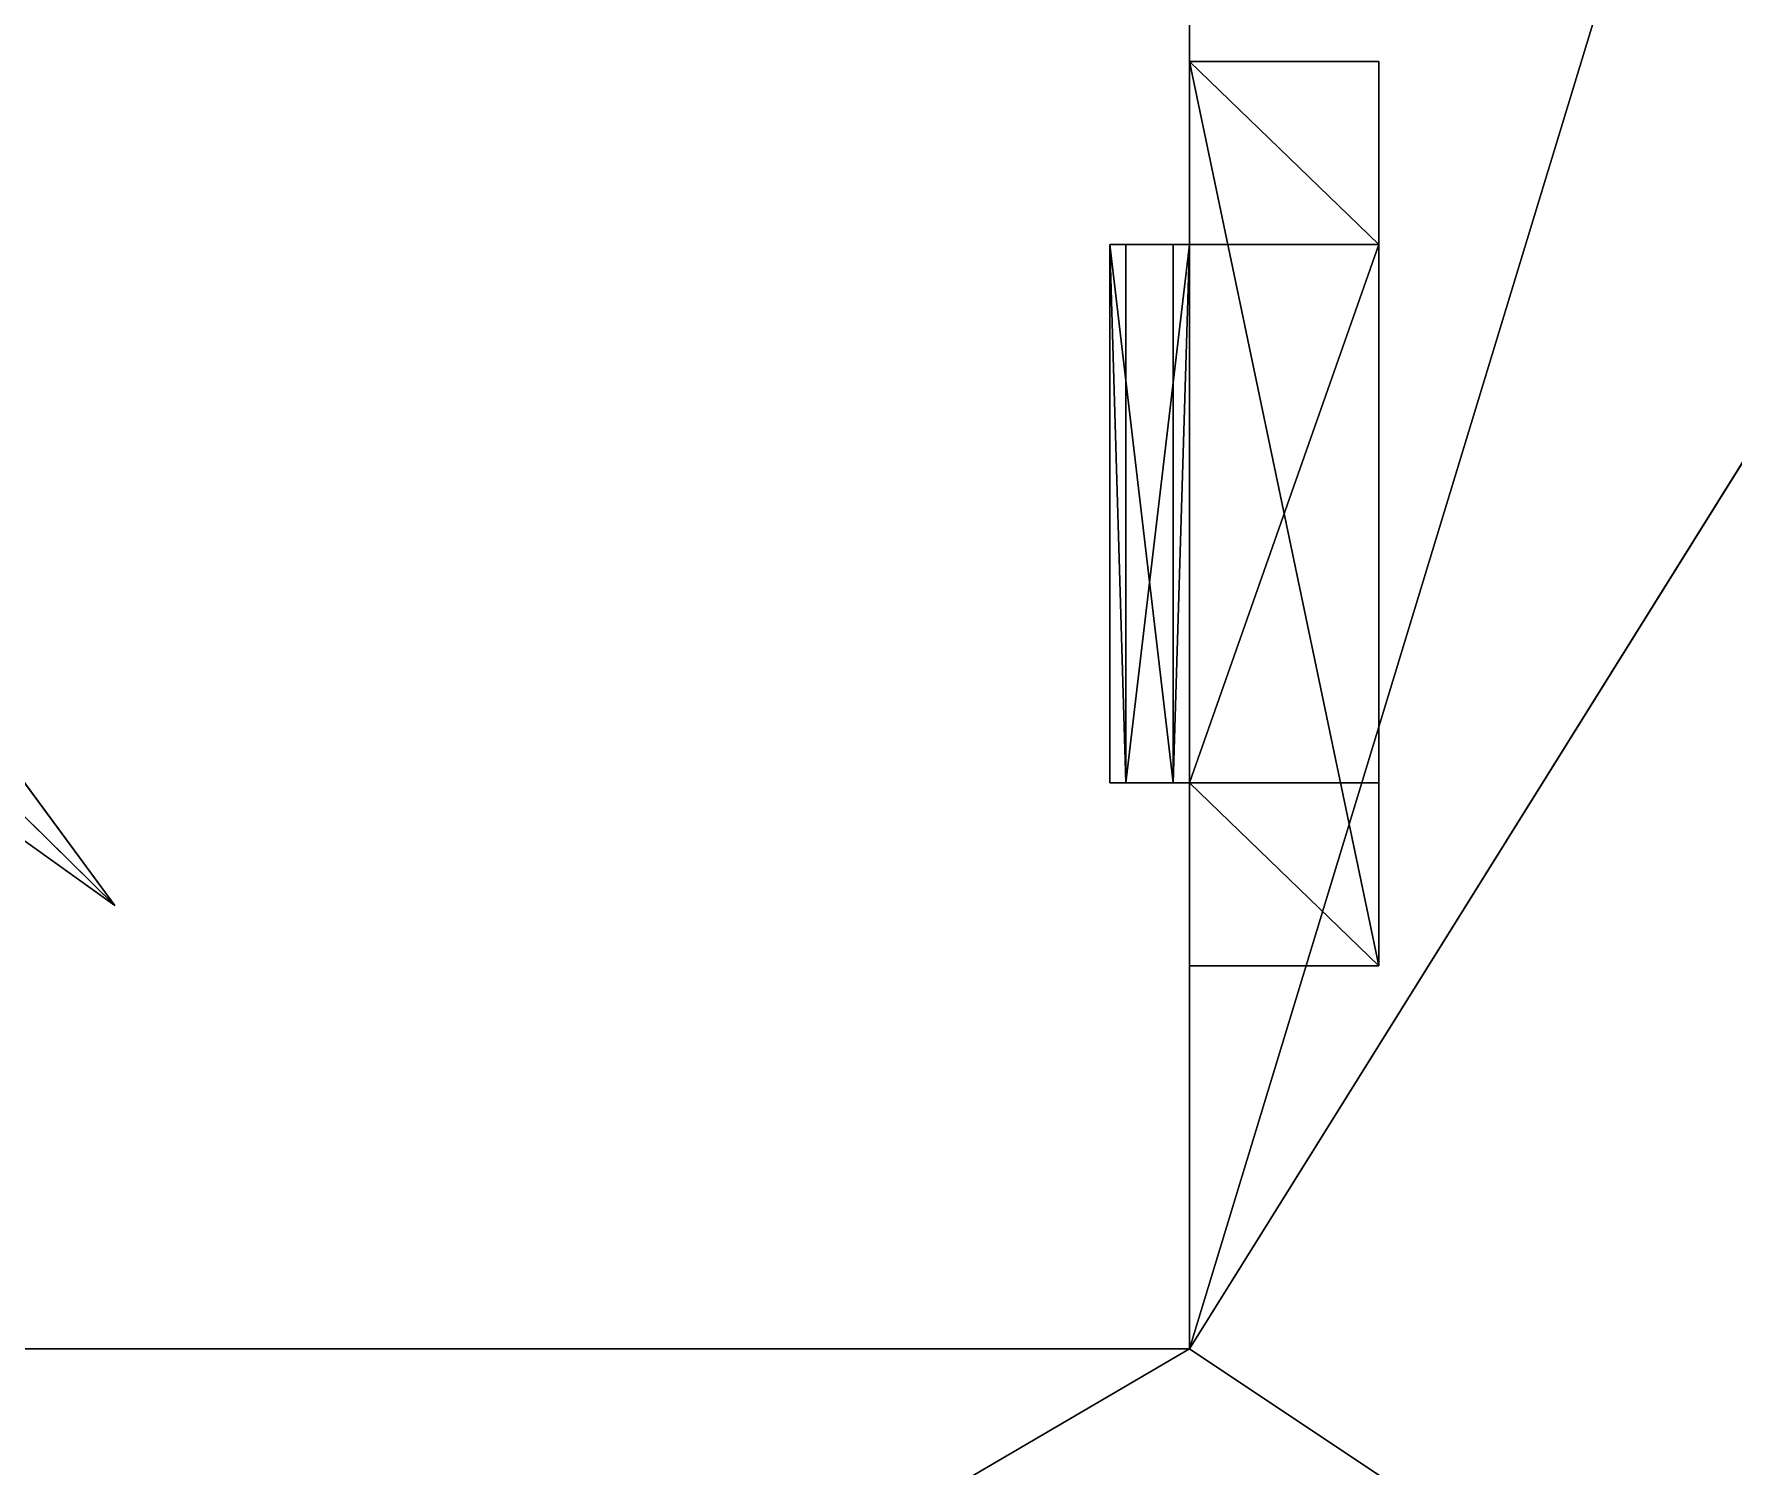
# Model space of a CAD drawing. Header units: metres. Extents: x -124 to 108, y 0 to 201.
# Drawn here: x 54.784 to 56.907, y 6.04 to 7.829 of the extents above; entities that cross this region are included whole.
import ezdxf

# ---------------------------------------------------------------- set-up
doc = ezdxf.new("R2010")
doc.units = ezdxf.units.M
doc.layers.get('0').update_dxf_attribs({"true_color": 0xff5454})

# ---------------------------------------------------------------- blocks, each defined once
blk = doc.blocks.new('Group_27')
for p, q in [((0.2357, 1.8293, 0.1238), (0, 1.5031)), ((0.2357, 1.8293, 0.1238), (0.4715, 1.5031)), ((0.2357, 1.8293, 0.1238), (0.2357, 0.9146, 0.1746)), ((0.1179, 0.7515, 0.1127), (0, 1.5031)), ((0.4715, 1.5031), (0.3536, 0.7515, 0.1127)), ((0.1179, 0.7515, 0.1127), (0.2357, 0.9146, 0.1746)), ((0.2357, 0.9146, 0.1746), (0.3536, 0.7515, 0.1127)), ((0.2357, 0.9146, 0.1746), (0.2357, 0)), ((0.2357, 0), (0.1179, 0.7515, 0.1127)), ((0.3536, 0.7515, 0.1127), (0.2357, 0))]:
    blk.add_line(p, q)
at = {"color": 79, "true_color": 0x353a1c}
mesh = blk.add_polyface(dxfattribs=at)
corners = [(0.1179, 0.7515, 0.1127), (0.2357, 1.8293, 0.1238), (0, 1.5031), (0.2357, 0.9146, 0.1746)]
mesh.append_faces([[corners[k] for k in face] for face in [(0, 1, 2), (1, 0, 3)]], dxfattribs={"vtx0": -1, "color": 79})
mesh = blk.add_polyface(dxfattribs=at)
corners = [(0.3536, 0.7515, 0.1127), (0.2357, 1.8293, 0.1238), (0.2357, 0.9146, 0.1746), (0.4715, 1.5031)]
mesh.append_faces([[corners[k] for k in face] for face in [(0, 1, 2), (1, 0, 3)]], dxfattribs={"vtx0": -1, "color": 79})
mesh = blk.add_polyface(dxfattribs=at)
corners = [(0.2357, 0.9146, 0.1746), (0.1179, 0.7515, 0.1127), (0.2357, 0)]
mesh.append_faces([[corners[k] for k in face] for face in [(0, 1, 2)]], dxfattribs={"color": 79})
mesh = blk.add_polyface(dxfattribs=at)
corners = [(0.3536, 0.7515, 0.1127), (0.2357, 0.9146, 0.1746), (0.2357, 0)]
mesh.append_faces([[corners[k] for k in face] for face in [(0, 1, 2)]], dxfattribs={"color": 79})
blk = doc.blocks.new('palm_i')
at = {"color": 79, "true_color": 0x353a1c, "extrusion": (0.02641, -0.06356, 0.997629), "rotation": 22.56354822795522}
blk.add_blockref('Group_27', (2.8792, -0.5051, 3.9679), dxfattribs=at)
blk = doc.blocks.new('dorTruncated')
at = {"color": 37, "true_color": 0x7b6641}
blk.add_line((0.2286, 2.3257), (0.2286, 2.5854, 0.0206), dxfattribs=at)
for p, q in [((0.2286, 2.5854, 0.0206), (0.9017, 2.5854, 0.0206)), ((0.2286, 2.5854, 0.0206), (0.2286, 2.5792, 0.0997)), ((0.2286, 2.3257, 0.0796), (0.2286, 2.5792, 0.0997)), ((0.2286, 2.5792, 0.0997), (0.9017, 2.5792, 0.0997)), ((0.9017, 2.5854, 0.0206), (0.9017, 2.3257)), ((0.9017, 2.5854, 0.0206), (0.9017, 2.5792, 0.0997)), ((0.9017, 2.5792, 0.0997), (0.9017, 2.3257, 0.0796)), ((0.2286, 2.3257), (0, 0)), ((0.2286, 2.3257, -0.2365), (0, 0, -0.2365)), ((0.2286, 2.3257), (0.9017, 2.3257)), ((0.2286, 2.3257), (0.2286, 2.3257, -0.2365)), ((0.9017, 2.3257, -0.2365), (0.2286, 2.3257, -0.2365)), ((0.2286, 2.3257), (0.2286, 2.3257, 0.0796)), ((0.9017, 2.3257, 0.0796), (0.2286, 2.3257, 0.0796)), ((1.1303, 0), (0.9017, 2.3257)), ((0.9017, 2.3257), (0.9017, 2.3257, -0.2365)), ((1.1303, 0, -0.2365), (0.9017, 2.3257, -0.2365)), ((0.9017, 2.3257), (0.9017, 2.3257, 0.0796)), ((0, 0), (1.1303, 0)), ((0, 0), (0, 0, -0.2365)), ((0, 0, -0.2365), (1.1303, 0, -0.2365)), ((1.1303, 0), (1.1303, 0, -0.2365))]:
    blk.add_line(p, q)
mesh = blk.add_polyface()
corners = [(0.9017, 2.5854, 0.0206), (0.2286, 2.3257), (0.2286, 2.5854, 0.0206), (0.9017, 2.3257)]
mesh.append_faces([[corners[k] for k in face] for face in [(0, 1, 2), (1, 0, 3)]], dxfattribs={"vtx0": -1})
mesh = blk.add_polyface(dxfattribs=at)
corners = [(0.2286, 2.3257, 0.0796), (0.2286, 2.5854, 0.0206), (0.2286, 2.3257), (0.2286, 2.5792, 0.0997)]
mesh.append_faces([[corners[k] for k in face] for face in [(0, 1, 2), (1, 0, 3)]], dxfattribs={"vtx0": -1, "color": 37})
mesh = blk.add_polyface(dxfattribs=at)
corners = [(0.2286, 2.5792, 0.0997), (0.9017, 2.5854, 0.0206), (0.2286, 2.5854, 0.0206), (0.9017, 2.5792, 0.0997)]
mesh.append_faces([[corners[k] for k in face] for face in [(0, 1, 2), (1, 0, 3)]], dxfattribs={"vtx0": -1, "color": 37})
mesh = blk.add_polyface(dxfattribs=at)
corners = [(0.9017, 2.3257, 0.0796), (0.2286, 2.5792, 0.0997), (0.2286, 2.3257, 0.0796), (0.9017, 2.5792, 0.0997)]
mesh.append_faces([[corners[k] for k in face] for face in [(0, 1, 2), (1, 0, 3)]], dxfattribs={"vtx0": -1, "color": 37})
mesh = blk.add_polyface(dxfattribs=at)
corners = [(0.9017, 2.5854, 0.0206), (0.9017, 2.3257, 0.0796), (0.9017, 2.3257), (0.9017, 2.5792, 0.0997)]
mesh.append_faces([[corners[k] for k in face] for face in [(0, 1, 2), (1, 0, 3)]], dxfattribs={"vtx0": -1, "color": 37})
at = {"color": 45, "true_color": 0x9b7d59}
mesh = blk.add_polyface(dxfattribs=at)
corners = [(0.2286, 2.3257, -0.2365), (0, 0), (0, 0, -0.2365), (0.2286, 2.3257)]
mesh.append_faces([[corners[k] for k in face] for face in [(0, 1, 2), (1, 0, 3)]], dxfattribs={"vtx0": -1, "color": 45})
at = {"color": 18, "true_color": 0x000000}
mesh = blk.add_polyface(dxfattribs=at)
corners = [(1.1303, 0, -0.2365), (0.2286, 2.3257, -0.2365), (0, 0, -0.2365), (0.9017, 2.3257, -0.2365)]
mesh.append_faces([[corners[k] for k in face] for face in [(0, 1, 2), (1, 0, 3)]], dxfattribs={"vtx0": -1, "color": 18})
at = {"color": 37, "true_color": 0x7b6641}
mesh = blk.add_polyface(dxfattribs=at)
corners = [(0.9017, 2.3257), (0.2286, 2.3257, -0.2365), (0.9017, 2.3257, -0.2365), (0.2286, 2.3257)]
mesh.append_faces([[corners[k] for k in face] for face in [(0, 1, 2), (1, 0, 3)]], dxfattribs={"vtx0": -1, "color": 37})
mesh = blk.add_polyface(dxfattribs=at)
corners = [(0.9017, 2.3257, 0.0796), (0.2286, 2.3257), (0.9017, 2.3257), (0.2286, 2.3257, 0.0796)]
mesh.append_faces([[corners[k] for k in face] for face in [(0, 1, 2), (1, 0, 3)]], dxfattribs={"vtx0": -1, "color": 37})
at = {"color": 45, "true_color": 0x9b7d59}
mesh = blk.add_polyface(dxfattribs=at)
corners = [(0.9017, 2.3257), (1.1303, 0, -0.2365), (1.1303, 0), (0.9017, 2.3257, -0.2365)]
mesh.append_faces([[corners[k] for k in face] for face in [(0, 1, 2), (1, 0, 3)]], dxfattribs={"vtx0": -1, "color": 45})
mesh = blk.add_polyface(dxfattribs=at)
corners = [(0, 0), (1.1303, 0, -0.2365), (0, 0, -0.2365), (1.1303, 0)]
mesh.append_faces([[corners[k] for k in face] for face in [(0, 1, 2), (1, 0, 3)]], dxfattribs={"vtx0": -1, "color": 45})
blk = doc.blocks.new('Component_1')
for p, q in [((56.2283, 30.6197, 17.9753), (56.2283, 6.186, 17.9753)), ((56.2283, 8.345, 6.2468), (56.2283, 6.186, 6.2468)), ((56.2283, 6.186, 17.9753), (45.6603, 6.186, 17.9753)), ((56.2283, 6.186, 6.2468), (45.6603, 6.186, 6.2468)), ((56.2283, 6.186, 6.2468), (56.2283, 6.186, 17.9753))]:
    blk.add_line(p, q)
blk.add_blockref('palm_i', (51.7621, 6.186, 6.2468))
at = {"extrusion": (-1, 0, 0)}
blk.add_blockref('dorTruncated', (-7.7949, 6.2468, -56.2283), dxfattribs=at)
mesh = blk.add_polyface()
corners = [(63.6642, 30.6197, 17.9753), (56.2283, 6.186, 17.9753), (56.2283, 30.6197, 17.9753), (71.0143, 18.107, 17.9753), (65.5025, 7.874, 17.9753), (63.6642, 18.107, 17.9753), (71.0143, 7.874, 17.9753), (45.6603, 0, 17.9753), (45.6603, 6.186, 17.9753), (65.5025, 0, 17.9753)]
mesh.append_faces([[corners[k] for k in face] for face in [(0, 1, 2), (4, 3, 6), (1, 7, 8)]], dxfattribs={"vtx0": -1})
mesh.append_faces([[corners[k] for k in face] for face in [(3, 4, 5), (7, 1, 9), (5, 1, 0), (9, 5, 4)]], dxfattribs={"vtx0": -1, "vtx1": -1})
mesh.append_faces([[corners[k] for k in face] for face in [(9, 1, 5)]], dxfattribs={"vtx0": -1, "vtx1": -1, "vtx2": -1})
mesh = blk.add_polyface()
corners = [(56.2283, 16.2452), (56.2283, 12.2847, 2.3407), (56.2283, 12.2847), (56.2283, 30.6197), (56.2283, 17.023, 1.962), (56.2283, 17.023), (56.2283, 17.023, 2.0383), (56.2283, 24.2587, 14.3908), (56.2283, 24.8064, 14.3908), (56.2283, 24.8064, 15.277), (56.2283, 6.6646, 6.2468), (56.2283, 6.186, 17.9753), (56.2283, 6.186, 6.2468), (56.2283, 6.8932, 8.5725), (56.2283, 30.6197, 17.9753), (56.2283, 7.5663, 8.5725), (56.2283, 24.2587, 15.277), (56.2283, 7.7949, 6.2468), (56.2283, 8.345, 6.2468), (56.2283, 8.7991, 2.3407), (56.2283, 8.7991), (56.2283, 9.2525, 2.5783), (56.2283, 10.0916, 2.5783), (56.2283, 10.5419, 2.3424), (56.2283, 10.9922, 2.5783), (56.2283, 11.8313, 2.5783), (56.2283, 16.2452, 2.0383), (56.2283, 16.2452, 1.962), (56.2283, 8.345)]
mesh.append_faces([[corners[k] for k in face] for face in [(0, 1, 2), (3, 4, 5), (10, 11, 12), (26, 0, 27), (20, 18, 28)]], dxfattribs={"vtx0": -1})
mesh.append_faces([[corners[k] for k in face] for face in [(4, 3, 6), (7, 3, 8), (8, 3, 9), (11, 13, 14), (19, 18, 20), (16, 6, 7), (14, 9, 3)]], dxfattribs={"vtx0": -1, "vtx1": -1})
mesh.append_faces([[corners[k] for k in face] for face in [(6, 3, 7), (14, 15, 16), (16, 18, 19), (16, 1, 26), (26, 1, 0)]], dxfattribs={"vtx0": -1, "vtx1": -1, "vtx2": -1})
mesh.append_faces([[corners[k] for k in face] for face in [(11, 10, 13), (14, 13, 15), (16, 15, 17), (16, 17, 18), (16, 19, 21), (16, 21, 22), (16, 22, 23), (16, 23, 24), (16, 24, 25), (16, 25, 1), (16, 26, 6), (14, 16, 9)]], dxfattribs={"vtx0": -1, "vtx2": -1})
mesh = blk.add_polyface()
corners = [(56.2283, 8.345, 6.2468), (45.6603, 6.186, 6.2468), (45.6603, 8.345, 6.2468), (56.2283, 6.186, 6.2468)]
mesh.append_faces([[corners[k] for k in face] for face in [(0, 1, 2), (1, 0, 3)]], dxfattribs={"vtx0": -1})
mesh = blk.add_polyface()
corners = [(48.5241, 6.186, 8.2088), (45.6603, 6.186, 6.2468), (48.5241, 6.186, 6.2468), (45.6603, 6.186, 11.13), (48.5241, 6.186, 8.2851), (56.2283, 6.186, 17.9753), (49.3019, 6.186, 6.2468), (56.2283, 6.186, 6.2468), (49.3019, 6.186, 8.2088), (49.3019, 6.186, 8.2851), (52.7918, 6.186, 13.3492), (52.7918, 6.186, 14.2353), (52.2442, 6.186, 14.2353), (52.2442, 6.186, 13.3492), (45.6603, 6.186, 17.9753)]
mesh.append_faces([[corners[k] for k in face] for face in [(0, 1, 2), (5, 6, 7)]], dxfattribs={"vtx0": -1})
mesh.append_faces([[corners[k] for k in face] for face in [(1, 0, 3), (6, 5, 8), (8, 5, 9), (9, 10, 4), (10, 5, 11), (11, 5, 12), (3, 13, 14), (13, 3, 10), (14, 12, 5)]], dxfattribs={"vtx0": -1, "vtx1": -1})
mesh.append_faces([[corners[k] for k in face] for face in [(9, 5, 10), (4, 10, 3)]], dxfattribs={"vtx0": -1, "vtx1": -1, "vtx2": -1})
mesh.append_faces([[corners[k] for k in face] for face in [(3, 0, 4), (14, 13, 12)]], dxfattribs={"vtx0": -1, "vtx2": -1})

msp = doc.modelspace()

# ---------------------------------------------------------------- block references
msp.add_blockref('Component_1', (0, 0))

doc.saveas('drawing.dxf')
